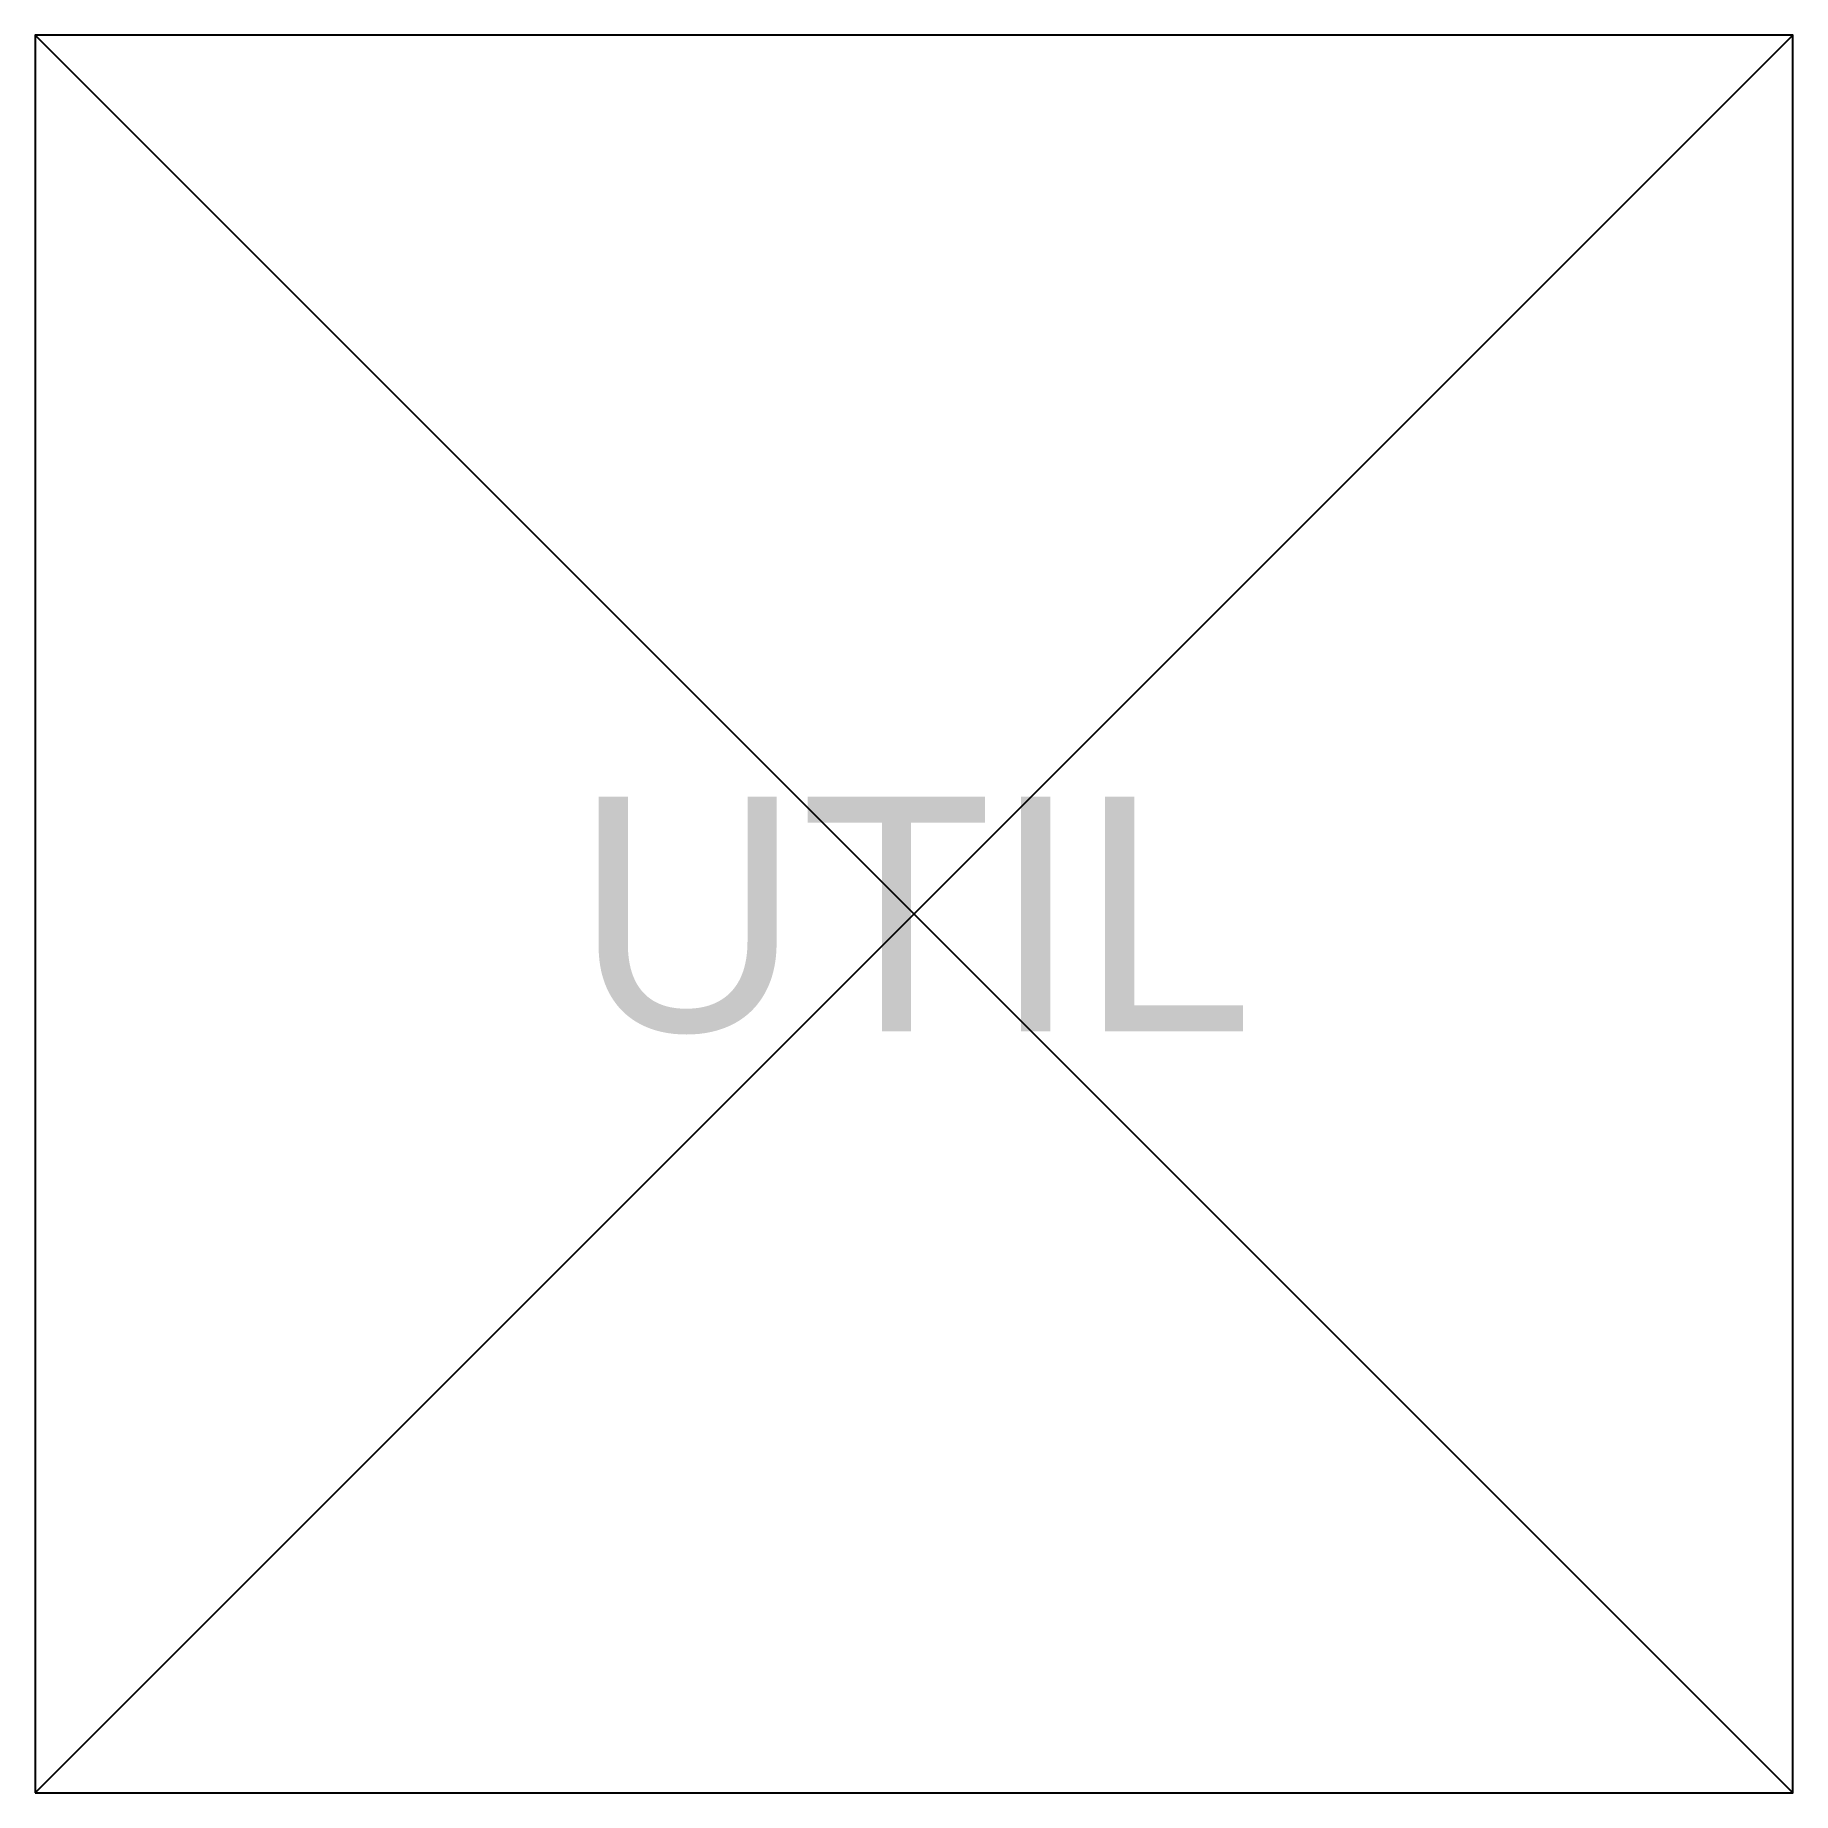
# Model space of a CAD drawing. Header units: metres. Extents: x -1.5 to 1.5, y -1.5 to 1.5.
import ezdxf
from ezdxf.enums import TextEntityAlignment as Align

# ---------------------------------------------------------------- set-up
doc = ezdxf.new("R2010")
doc.units = ezdxf.units.M

msp = doc.modelspace()

# ---------------------------------------------------------------- linework, layer by layer
for p, q in [((-1.5, -1.5), (1.5, 1.5)), ((1.5, -1.5), (-1.5, 1.5))]:
    msp.add_line(p, q)
msp.add_lwpolyline([(-1.5, -1.5), (1.5, -1.5), (1.5, 1.5), (-1.5, 1.5)], close=True)

# ---------------------------------------------------------------- texts
msp.add_text('UTIL', height=0.4).set_placement((0, 0), align=Align.MIDDLE_CENTER)

doc.saveas('drawing.dxf')
